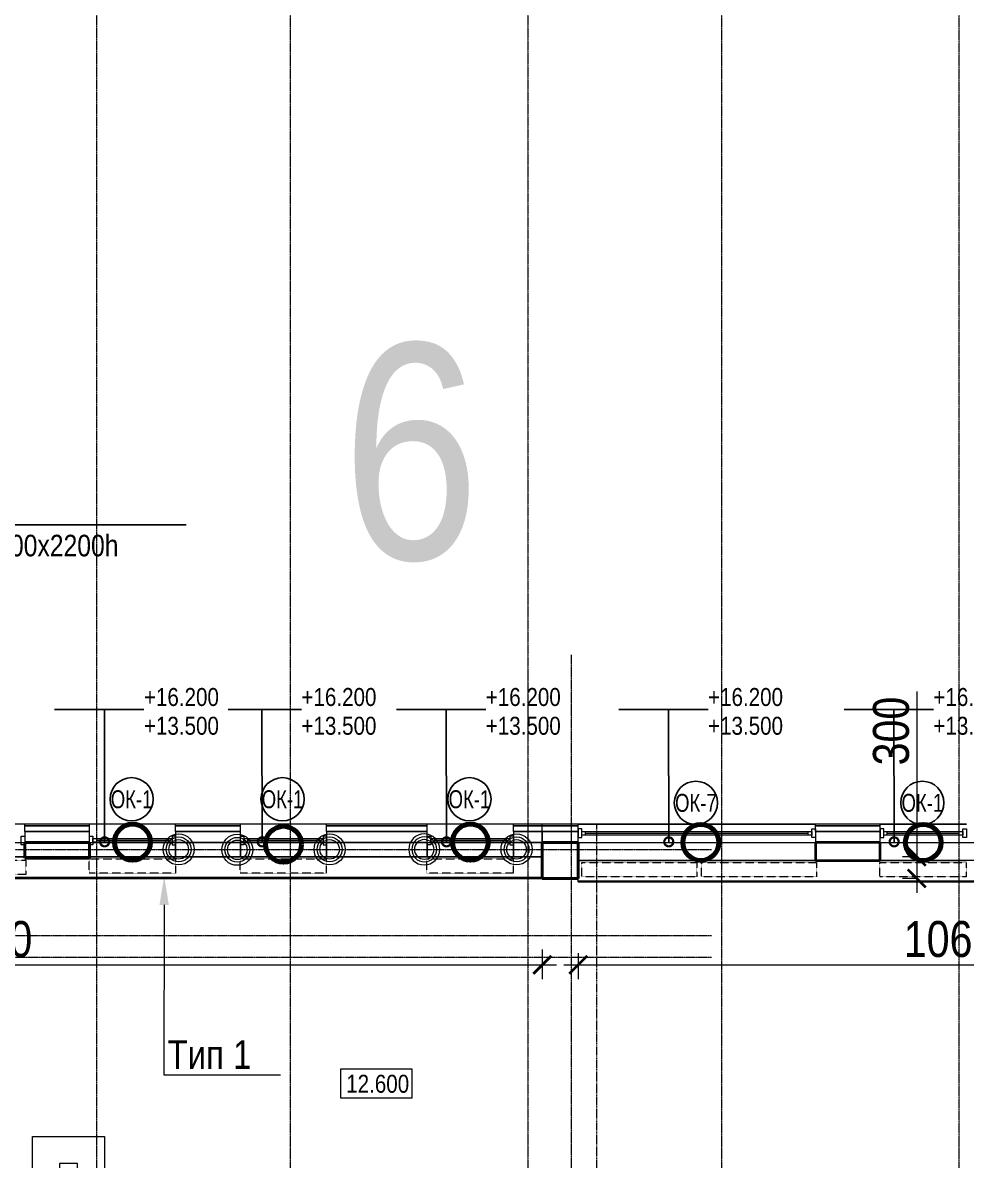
# Model space of a CAD drawing. Header units: millimetres. Extents: x -65509 to 912790, y 446 to 713294.
# Drawn here: x 465074 to 478199, y 515462 to 531283 of the extents above; entities that cross this region are included whole.
import ezdxf
from ezdxf import colors
from ezdxf.entities.mleader import LeaderData, LeaderLine
from ezdxf.enums import TextEntityAlignment as Align
from ezdxf.math import Vec2, Vec3

# ---------------------------------------------------------------- set-up
doc = ezdxf.new("R2010")
doc.units = ezdxf.units.MM
for name, pattern in [('CENTER2', [28.575, 19.05, -3.175, 3.175, -3.175]), ('DASHED', [19.05, 12.7, -6.35]), ('HIDDEN2', [4.7625, 3.175, -1.5875])]:
    doc.linetypes.add(name, pattern=pattern)
doc.layers.get('Defpoints').update_dxf_attribs({"color": 250})
for name, color, linetype, lineweight in [('A-Wall_Материал_Газоблок_Контур', 250, 'Continuous', 0), ('АИ_Текст', 250, 'Continuous', 13), ('АР_Колонны', 250, 'Continuous', 30), ('АР_Окна', 250, 'Continuous', 5), ('АР_Окна марка', 250, 'Continuous', 9), ('АР_Отметка', 250, 'Continuous', 13), ('АР_Проем', 250, 'Continuous', 0), ('АР_Размеры обшивки', 250, 'Continuous', 5), ('АР_Стены ЖБ', 250, 'Continuous', 35), ('АР_Стены ПЕНОблок', 250, 'Continuous', 20), ('АР_Тонкая', 250, 'Continuous', 5), ('АР_Утеплитель', 250, 'Continuous', 0), ('КМ_Фахверки', 250, 'Continuous', 25), ('Марка окна', 250, 'Continuous', 25), ('Размеры зашивки ГКЛ', 250, 'Continuous', 0), ('РД_Воронки с кровли', 250, 'Continuous', 18), ('РД_Оси_100', 250, 'Continuous', 0)]:
    doc.layers.add(name, color=color, linetype=linetype, lineweight=lineweight)
doc.layers.add('АР_Делит', color=250, linetype='Continuous', lineweight=0, plot=False)
doc.layers.add('ОВ_КЛАПАНЫ', color=250, linetype='Continuous', lineweight=13, plot=False)
doc.layers.add('АР_Отопительные приборы', color=1, linetype='HIDDEN2', lineweight=0, true_color=0xff0000)
doc.layers.add('Зашивка радиаторов тип 1 (фанера и МДФ)', color=7, linetype='Continuous', lineweight=0, true_color=0x000085)
doc.styles.add('Arial_09', font='ARIALN.TTF', dxfattribs={"width": 0.9})
doc.styles.add('Arial_Narrow_08', font='ARIALN.TTF', dxfattribs={"width": 0.8})
doc.styles.add('Isocpeur3', font='isocpeur.ttf')
doc.styles.add('style1', font='ARIALN.TTF')
doc.dimstyles.new('Dim200_ареал', dxfattribs={"dimscale": 100, "dimtxt": 5, "dimasz": 2.5, "dimexe": 2, "dimexo": 2, "dimgap": 1, "dimtad": 1, "dimzin": 12, "dimdsep": 46, "dimtxsty": 'style1', "dimblk": 'ARCHTICK', "dimcen": 3, "dimdle": 2, "dimclrd": 256, "dimclre": 256, "dimaunit": 1, "dimadec": 0, "dimazin": 3, "dimtfac": 1, "dimtmove": 1, "dimatfit": 3, "dimldrblk": 'OPEN30', "dimfxl": 5, "dimfxlon": 1, "dimtolj": 1, "dimtzin": 0, "dimlwd": 9, "dimlwe": 9, "dimarcsym": 0})

# ---------------------------------------------------------------- blocks, each defined once
blk = doc.blocks.new('Отметка_план')
at = {"color": 7}
blk.add_lwpolyline([(0, 0), (10, 0), (10, 4), (0, 4)], close=True, dxfattribs=at)
at = {"style": 'Arial_Narrow_08', "width": 0.8}
blk.add_attdef('OTMG', text='', height=2.5, dxfattribs=at).set_placement((9.06, 0.7), align=Align.RIGHT)
blk = doc.blocks.new('_DotSmall')
at = {"color": 0, "linetype": 'ByBlock', "const_width": 0.5}
blk.add_lwpolyline([(-0.0625, 0, 1), (0.0625, 0, 1)], format="xyb", close=True, dxfattribs=at)
blk = doc.blocks.new('Ф_пеноблок 200')
at = {"layer": 'АР_Делит', "color": 1}
for radius in [216, 173, 136]:
    blk.add_circle((103, -42), radius, dxfattribs=at)
at = {"layer": 'КМ_Фахверки'}
blk.add_lwpolyline([(0, -75), (0, 0), (200, 0), (200, -75)], dxfattribs=at)
blk = doc.blocks.new('СОШ_2200_АР_ОСИ_М100_28.05.24')
at = {"layer": 'АР_Делит', "color": 5, "linetype": 'DASHED'}
blk.add_lwpolyline([(114955, 135155), (114955, -355), (93595.036, -355), (93595.036, 13855), (94145, 13855), (94145, 68320), (66055, 68320), (66055, 13857.73), (83455, 13857.73), (83455, -355), (45245, -355), (45245, 13145), (44695, 13145), (44695, 26755), (45245, 26755), (45245, 68320), (20455, 68320), (20455, 26755), (27955, 26755), (27955, 13145), (-355, 13145), (-355, 100855), (37145, 100855), (37145, 129155)], dxfattribs=at)
at = {"layer": 'РД_Оси_100', "linetype": 'CENTER2'}
for p, q in [((79200, -6155), (79200, 139938.679)), ((85200, -6155), (85200, 139938.679)), ((88500, -6155), (88500, 139938.679)), ((33000, 13500), (85055, 13500))]:
    blk.add_line(p, q, dxfattribs=at)
for points in [[(76500, 139938.679), (76500, -6155)], [(82500, 139938.679), (82500, -6155)], [(83100, 16208.195), (83100, -6155)], [(85055, 12300), (33500, 12300), (33000, 12450)], [(85055, 12000), (33500, 12000), (33000, 11850)]]:
    blk.add_lwpolyline(points, dxfattribs=at)
blk = doc.blocks.new('A$Cd58bfb5e')
at = {"layer": 'РД_Воронки с кровли', "lineweight": 0, "ltscale": 2}
for p, q in [((-500, 0), (0, 150)), ((500, 0), (-500, 0)), ((0, 150), (500, 0)), ((0, -150), (0, 150)), ((500, 0), (0, -150)), ((0, -150), (-500, 0))]:
    blk.add_line(p, q, dxfattribs=at)
at = {"layer": 'РД_Воронки с кровли'}
for points in [[(1000, 500), (1000, -500), (-1000, -500), (-1000, 500)], [(625, -125), (625, 125), (375, 125), (375, -125)]]:
    blk.add_lwpolyline(points, close=True, dxfattribs=at)
at = {"layer": 'РД_Воронки с кровли', "linetype": 'Continuous', "lineweight": 0}
blk.add_lwpolyline([(-625, -125), (-375, -125), (-375, 125), (-625, 125)], close=True, dxfattribs=at)
at = {"layer": 'РД_Воронки с кровли', "lineweight": 0}
for centre in [(-500, 0), (500, 0)]:
    blk.add_circle(centre, 50, dxfattribs=at)
blk = doc.blocks.new('воронки с кровли')
at = {"layer": 'РД_Воронки с кровли', "lineweight": 70, "rotation": 269.9999999999999}
blk.add_blockref('A$Cd58bfb5e', (-155340, 200783), dxfattribs=at)
blk = doc.blocks.new('Bottom_L_1600')
at = {"layer": 'АР_Отопительные приборы'}
blk.add_lwpolyline([(800, -100), (-800, -100), (-800, 100), (800, 100)], close=True, dxfattribs=at)
blk = doc.blocks.new('Bottom_L_1200')
at = {"layer": 'АР_Отопительные приборы'}
blk.add_lwpolyline([(600, -100), (-600, -100), (-600, 100), (600, 100)], close=True, dxfattribs=at)
blk = doc.blocks.new('_ArchTick')
at = {"color": 0, "linetype": 'ByBlock', "const_width": 0.15}
blk.add_lwpolyline([(-0.5, -0.5), (0.5, 0.5)], dxfattribs=at)
blk = doc.blocks.new('*D690')
at = {"layer": 'Defpoints', "color": 0, "lineweight": 25, "transparency": 16777216}
for p in [(456520, 518592), (472301, 518592), (472301, 518180)]:
    blk.add_point(p, dxfattribs=at)
at = {"layer": 'АР_Размеры обшивки', "lineweight": 9, "transparency": 16777216}
for p, q in [((456520, 518392), (456520, 517980)), ((472301, 518392), (472301, 517980)), ((456320, 518180), (472501, 518180))]:
    blk.add_line(p, q, dxfattribs=at)
at = {"layer": 'АР_Размеры обшивки', "lineweight": 9, "transparency": 16777216, "xscale": 250, "yscale": 250, "zscale": 250, "rotation": 180}
blk.add_blockref('_ArchTick', (456520, 518180), dxfattribs=at)
at = {"layer": 'АР_Размеры обшивки', "lineweight": 9, "transparency": 16777216, "xscale": 250, "yscale": 250, "zscale": 250}
blk.add_blockref('_ArchTick', (472301, 518180), dxfattribs=at)
at = {"layer": 'АР_Размеры обшивки', "color": 0, "transparency": 16777216, "insert": (464411, 518536), "char_height": 500, "attachment_point": 5, "style": 'style1'}
blk.add_mtext('\\A1;15780', dxfattribs=at)
blk = doc.blocks.new('_Open30')
at = {"color": 0, "linetype": 'ByBlock', "lineweight": -2}
for p, q in [((-1, 0.268), (0, 0)), ((0, 0), (-1, -0.268)), ((0, 0), (-1, 0))]:
    blk.add_line(p, q, dxfattribs=at)
blk = doc.blocks.new('*D707')
at = {"layer": 'Defpoints', "color": 0, "lineweight": 25, "transparency": 16777216}
for p in [(472801, 518542), (483451, 518542), (483451, 518180)]:
    blk.add_point(p, dxfattribs=at)
at = {"layer": 'АР_Размеры обшивки', "lineweight": 9, "transparency": 16777216}
for p, q in [((472801, 518342), (472801, 517980)), ((483451, 518342), (483451, 517980)), ((472601, 518180), (483651, 518180))]:
    blk.add_line(p, q, dxfattribs=at)
at = {"layer": 'АР_Размеры обшивки', "lineweight": 9, "transparency": 16777216, "xscale": 250, "yscale": 250, "zscale": 250, "rotation": 180}
blk.add_blockref('_ArchTick', (472801, 518180), dxfattribs=at)
at = {"layer": 'АР_Размеры обшивки', "lineweight": 9, "transparency": 16777216, "xscale": 250, "yscale": 250, "zscale": 250}
blk.add_blockref('_ArchTick', (483451, 518180), dxfattribs=at)
at = {"layer": 'АР_Размеры обшивки', "color": 0, "transparency": 16777216, "insert": (478126, 518536), "char_height": 500, "attachment_point": 5, "style": 'style1'}
blk.add_mtext('\\A1;10650', dxfattribs=at)
blk = doc.blocks.new('*D794')
at = {"layer": 'Defpoints', "color": 0, "lineweight": 25, "transparency": 16777216}
for p in [(477724, 519683), (477510, 519383), (477724, 519383)]:
    blk.add_point(p, dxfattribs=at)
at = {"layer": 'АР_Размеры обшивки', "lineweight": 9, "transparency": 16777216}
for p, q in [((477510, 521984), (477510, 519683)), ((477510, 519883), (477510, 519183)), ((477524, 519683), (477310, 519683)), ((477524, 519383), (477310, 519383))]:
    blk.add_line(p, q, dxfattribs=at)
at = {"layer": 'АР_Размеры обшивки', "lineweight": 9, "transparency": 16777216, "xscale": 250, "yscale": 250, "zscale": 250}
for p, rotation in [((477510, 519683), 90), ((477510, 519383), 270)]:
    blk.add_blockref('_ArchTick', p, dxfattribs=dict(at, rotation=rotation))
at = {"layer": 'АР_Размеры обшивки', "color": 0, "transparency": 16777216, "insert": (477155, 521432), "char_height": 500, "attachment_point": 5, "rotation": 90, "style": 'style1'}
blk.add_mtext('\\A1;300', dxfattribs=at)
blk = doc.blocks.new('МОК-Наименование')
at = {"layer": 'Defpoints'}
blk.add_circle((0, 0), 3, dxfattribs=at)
at = {"color": 0, "linetype": 'ByBlock', "lineweight": -2, "style": 'Isocpeur3', "width": 0.8, "flags": 4}
blk.add_attdef('АР-ОКНО:НАИМЕНОВАНИЕ', text='', height=2.5, dxfattribs=at).set_placement((0, 0), align=Align.MIDDLE)

msp = doc.modelspace()

# ---------------------------------------------------------------- linework, layer by layer
at = {"layer": 'A-Wall_Материал_Газоблок_Контур', "linetype": 'Continuous', "lineweight": 0}
for p, q in [((465100.882, 520138.318), (461800.882, 520138.318)), ((461800.882, 519683.318), (465100.882, 519683.318)), ((466000.882, 519683.318), (467200.882, 519683.318)), ((468100.885, 519683.318), (469300.885, 519683.318)), ((470700.882, 519683.318), (471900.882, 519683.318))]:
    msp.add_line(p, q, dxfattribs=at)
at = {"layer": 'АР_Колонны', "linetype": 'HIDDEN2', "lineweight": 25}
for p, q in [((465100.882, 519663.318), (465100.882, 519883.318)), ((466000.882, 519663.318), (465100.882, 519663.318)), ((472800.882, 519383.318), (472300.882, 519383.318))]:
    msp.add_line(p, q, dxfattribs=at)
at = {"layer": 'АР_Колонны', "linetype": 'Continuous', "lineweight": 35}
for p, q in [((465100.882, 519883.318), (465100.882, 519663.318)), ((465100.882, 519663.318), (466000.882, 519663.318)), ((472300.882, 519383.318), (472800.882, 519383.318))]:
    msp.add_line(p, q, dxfattribs=at)
at = {"layer": 'АР_Окна', "linetype": 'Continuous', "lineweight": 5}
for p, q in [((465100.882, 520138.318), (461800.882, 520138.318)), ((472900.882, 519985.818), (472900.882, 520035.818)), ((476000.882, 519985.818), (476000.882, 520035.818)), ((465100.882, 519683.318), (461800.882, 519683.318)), ((467200.882, 519683.318), (466000.882, 519683.318)), ((469300.885, 519683.318), (468100.885, 519683.318)), ((471900.882, 519683.318), (470700.882, 519683.318))]:
    msp.add_line(p, q, dxfattribs=at)
for points in [[(476050.882, 520070.818), (476100.882, 520070.818), (476100.882, 519950.818), (476050.882, 519950.818)], [(465050.882, 519970.818), (465100.882, 519970.818), (465100.882, 519850.818), (465050.882, 519850.818)]]:
    msp.add_lwpolyline(points, close=True, dxfattribs=at)
at = {"layer": 'АР_Проем', "linetype": 'Continuous', "lineweight": 0}
for p, q in [((472800.882, 519633.318), (476100.882, 519633.318)), ((477000.885, 519633.318), (478200.885, 519633.318))]:
    msp.add_line(p, q, dxfattribs=at)
at = {"layer": 'АР_Стены ЖБ', "linetype": 'Continuous', "lineweight": 40}
for p, q in [((465100.882, 519663.318), (465100.882, 519883.318)), ((466000.882, 519663.318), (465100.882, 519663.318)), ((472300.882, 519383.318), (472800.882, 519383.318))]:
    msp.add_line(p, q, dxfattribs=at)
at = {"layer": 'АР_Стены ЖБ', "linetype": 'Continuous', "lineweight": 35}
for p, q in [((476100.882, 519883.318), (476100.882, 519633.318)), ((476100.882, 519633.318), (477000.885, 519633.318))]:
    msp.add_line(p, q, dxfattribs=at)
at = {"layer": 'АР_Стены ПЕНОблок', "linetype": 'Continuous', "lineweight": 20}
for p, q in [((465100.882, 519883.318), (465100.882, 519683.318)), ((465100.882, 519683.318), (466000.882, 519683.318)), ((467200.882, 519683.318), (468100.885, 519683.318)), ((469300.885, 519683.318), (470700.882, 519683.318)), ((471900.882, 519683.318), (472300.882, 519683.318))]:
    msp.add_line(p, q, dxfattribs=at)
at = {"layer": 'АР_Тонкая', "linetype": 'Continuous', "lineweight": 5}
for p, q in [((465100.882, 520033.318), (465100.882, 520138.318)), ((476100.882, 520033.318), (476100.882, 520138.318))]:
    msp.add_line(p, q, dxfattribs=at)
at = {"layer": 'АР_Утеплитель', "linetype": 'Continuous', "lineweight": 0}
for p, q in [((465100.882, 520033.318), (465100.882, 519883.318)), ((476100.882, 520033.318), (476100.882, 519883.318))]:
    msp.add_line(p, q, dxfattribs=at)
at = {"layer": 'Зашивка радиаторов тип 1 (фанера и МДФ)', "linetype": 'Continuous', "lineweight": 0}
for p, q in [((472300.882, 519683.318), (456520.413, 519683.318)), ((472300.882, 519383.318), (472300.882, 519683.318)), ((483450.918, 519633.318), (472800.882, 519633.318)), ((472800.882, 519333.318), (472800.882, 519633.318)), ((456520.413, 519395.818), (472300.882, 519395.818)), ((472300.882, 519395.818), (456520.413, 519395.818)), ((456520.413, 519383.318), (472300.882, 519383.318)), ((472800.882, 519345.818), (483450.918, 519345.818)), ((483450.918, 519345.818), (472800.882, 519345.818)), ((472800.882, 519333.318), (483450.918, 519333.318))]:
    msp.add_line(p, q, dxfattribs=at)

# ---------------------------------------------------------------- block references
at = {"layer": 'АР_Отметка'}
ref = msp.add_blockref('Отметка_план', (469491.864, 516331.436), dxfattribs=dict(at, xscale=100, yscale=100, zscale=100))
ref.add_attrib('OTMG', '12.600', dxfattribs={"layer": '0', "color": 0, "height": 250, "style": 'style1'}).set_placement((470449.282, 516651.252), align=Align.TOP_RIGHT)
at = {"layer": 'АР_Отопительные приборы', "rotation": 180}
for name, p in [('Bottom_L_1600', (464317.561, 519536.219)), ('Bottom_L_1200', (466596.563, 519553.318)), ('Bottom_L_1200', (468696.566, 519553.318)), ('Bottom_L_1200', (471296.566, 519553.318)), ('Bottom_L_1600', (473652.328, 519503.318)), ('Bottom_L_1600', (475317.561, 519503.318)), ('Bottom_L_1200', (477596.566, 519503.318))]:
    msp.add_blockref(name, p, dxfattribs=at)

# ---------------------------------------------------------------- texts
at = {"layer": 'АР_Делит', "insert": (470473.447, 525299.08), "char_height": 3000, "width": 19035, "attachment_point": 5, "style": 'style1'}
msp.add_mtext('6', dxfattribs=at)
msp.add_mtext('6', dxfattribs=at)

# ---------------------------------------------------------------- dimensions: what is measured, and where the dimension line sits
at = {"layer": 'АР_Размеры обшивки'}
for base, p1, p2, picture, middle in [((472300.882, 518180.318), (456520.413, 518592.318), (472300.882, 518592.318), '*D690', (464410.648, 518535.605)), ((483450.918, 518180.318), (472800.882, 518542.318), (483450.918, 518542.318), '*D707', (478125.9, 518535.604))]:
    dim = msp.add_linear_dim(base=base, p1=p1, p2=p2, dimstyle='Dim200_ареал', override={"dimdec": 0}, dxfattribs=at)
    dim.commit()
    dim.dimension.update_dxf_attribs({"geometry": picture, "text_midpoint": middle})

# ---------------------------------------------------------------- leaders
at = {"layer": 'АИ_Текст', "lineweight": 5}
ml = msp.add_multileader_mtext('Standard', dxfattribs=at)
ml.set_content('Лифт №2\\Pкабина 2100х1100х2200h\\PQ=1000 кг', color=256, style='style1')
ml.set_leader_properties(color=256)
ml.build(insert=Vec2(0, 0))
ml.multileader.update_dxf_attribs({"has_dogleg": 0, "text_left_attachment_type": 6, "text_right_attachment_type": 6, "arrow_head_size": 300, "scale": 100})
ctx = ml.context
ctx.base_point, ctx.scale, ctx.char_height, ctx.arrow_head_size, ctx.landing_gap_size, ctx.plane_origin, ctx.plane_x_axis, ctx.plane_y_axis = Vec3(462321.122, 524301.879), 100, 300, 300, 50, Vec3(460043.069, 521795.531), Vec3(1, 0.00000001), Vec3(-0.00000001, 1)
ctx.left_attachment, ctx.right_attachment = 6, 6
notes = []
notes.append((ctx, [(1, (1, 1, 0), (461521.122, 524301.879), (1, 0.00000001), 800, [(0, [(454971.522, 520375.872)], 0, [])])]))
ctx.mtext.insert, ctx.mtext.text_direction, ctx.mtext.rotation, ctx.mtext.flow_direction = Vec3(462371.122, 524661.879), Vec3(1, 0.00000001), 0.00000001, 5
at = {"layer": 'Марка окна', "lineweight": 0, "ltscale": 20}
ml = msp.add_multileader_mtext('Standard', dxfattribs=at)
ml.set_content('+16.200\\P+13.500', color=256, style='style1')
ml.set_leader_properties(color=256, linetype='ByLayer', lineweight=-1)
ml.set_arrow_properties(name='DOTSMALL')
ml.build(insert=Vec2(0, 0))
ml.multileader.update_dxf_attribs({"text_left_attachment_type": 6, "text_right_attachment_type": 6, "dogleg_length": 200, "arrow_head_size": 250})
ctx = ml.context
ctx.base_point, ctx.char_height, ctx.arrow_head_size, ctx.landing_gap_size, ctx.plane_origin = Vec3(468950.872, 521730.599), 250, 250, 0, Vec3(466724.514, 520276.968)
ctx.left_attachment, ctx.right_attachment = 6, 6
notes.append((ctx, [(1, (1, 1, 0), (468400.828, 521730.599), (1, 0), 550.044, [(0, [(468404.614, 519890.786)], 0, [])])]))
ctx.mtext.insert, ctx.mtext.line_spacing_factor, ctx.mtext.flow_direction = Vec3(468950.872, 522030.599), 0.96, 5
ctx.mtext.has_bg_fill, ctx.mtext.bg_color, ctx.mtext.bg_scale_factor, ctx.mtext.bg_transparency, ctx.mtext.use_window_bg_color = 1, -1027028792, 1.5, 0, 1
ml = msp.add_multileader_mtext('Standard', dxfattribs=at)
ml.set_content('+16.200\\P+13.500', color=256, style='style1')
ml.set_leader_properties(color=256, linetype='ByLayer', lineweight=-1)
ml.set_arrow_properties(name='DOTSMALL')
ml.build(insert=Vec2(0, 0))
ml.multileader.update_dxf_attribs({"text_left_attachment_type": 6, "text_right_attachment_type": 6, "dogleg_length": 200, "arrow_head_size": 250})
ctx = ml.context
ctx.base_point, ctx.char_height, ctx.arrow_head_size, ctx.landing_gap_size, ctx.plane_origin = Vec3(471514.953, 521730.599), 250, 250, 0, Vec3(469288.595, 520276.968)
ctx.left_attachment, ctx.right_attachment = 6, 6
notes.append((ctx, [(1, (1, 1, 0), (470964.909, 521730.599), (1, 0), 550.044, [(0, [(470968.695, 519890.786)], 0, [])])]))
ctx.mtext.insert, ctx.mtext.line_spacing_factor, ctx.mtext.flow_direction = Vec3(471514.953, 522030.599), 0.96, 5
ctx.mtext.has_bg_fill, ctx.mtext.bg_color, ctx.mtext.bg_scale_factor, ctx.mtext.bg_transparency, ctx.mtext.use_window_bg_color = 1, -1027028792, 1.5, 0, 1
ml = msp.add_multileader_mtext('Standard', dxfattribs=at)
ml.set_content('+16.200\\P+13.500', color=256, style='style1')
ml.set_leader_properties(color=256, linetype='ByLayer', lineweight=-1)
ml.set_arrow_properties(name='DOTSMALL')
ml.build(insert=Vec2(0, 0))
ml.multileader.update_dxf_attribs({"text_left_attachment_type": 6, "text_right_attachment_type": 6, "dogleg_length": 200, "arrow_head_size": 250})
ctx = ml.context
ctx.base_point, ctx.char_height, ctx.arrow_head_size, ctx.landing_gap_size, ctx.plane_origin = Vec3(474606.809, 521730.599), 250, 250, 0, Vec3(472380.451, 520276.968)
ctx.left_attachment, ctx.right_attachment = 6, 6
notes.append((ctx, [(1, (1, 1, 0), (474056.765, 521730.599), (1, 0), 550.044, [(0, [(474060.551, 519890.786)], 0, [])])]))
ctx.mtext.insert, ctx.mtext.line_spacing_factor, ctx.mtext.flow_direction = Vec3(474606.809, 522030.599), 0.96, 5
ctx.mtext.has_bg_fill, ctx.mtext.bg_color, ctx.mtext.bg_scale_factor, ctx.mtext.bg_transparency, ctx.mtext.use_window_bg_color = 1, -1027028792, 1.5, 0, 1
ml = msp.add_multileader_mtext('Standard', dxfattribs=at)
ml.set_content('+16.200\\P+13.500', color=256, style='style1')
ml.set_leader_properties(color=256, linetype='ByLayer', lineweight=-1)
ml.set_arrow_properties(name='DOTSMALL')
ml.build(insert=Vec2(0, 0))
ml.multileader.update_dxf_attribs({"text_left_attachment_type": 6, "text_right_attachment_type": 6, "dogleg_length": 200, "arrow_head_size": 250})
ctx = ml.context
ctx.base_point, ctx.char_height, ctx.arrow_head_size, ctx.landing_gap_size, ctx.plane_origin = Vec3(477742.015, 521730.599), 250, 250, 0, Vec3(475515.657, 520276.968)
ctx.left_attachment, ctx.right_attachment = 6, 6
notes.append((ctx, [(1, (1, 1, 0), (477191.971, 521730.599), (1, 0), 550.044, [(0, [(477195.757, 519890.786)], 0, [])])]))
ctx.mtext.insert, ctx.mtext.line_spacing_factor, ctx.mtext.flow_direction = Vec3(477742.015, 522030.599), 0.96, 5
ctx.mtext.has_bg_fill, ctx.mtext.bg_color, ctx.mtext.bg_scale_factor, ctx.mtext.bg_transparency, ctx.mtext.use_window_bg_color = 1, -1027028792, 1.5, 0, 1
at = {"layer": 'Размеры зашивки ГКЛ'}
ml = msp.add_multileader_mtext('Standard', dxfattribs=at)
ml.set_content('\\pxsm1;Тип 1 ', color=(0, 0, 138), style='style1')
ml.set_leader_properties(color=256, linetype='ByLayer', lineweight=9)
ml.build(insert=Vec2(0, 0))
ml.multileader.update_dxf_attribs({"has_dogleg": 0, "text_left_attachment_type": 6, "text_right_attachment_type": 6, "text_bottom_attachment_type": 10, "dogleg_length": 25, "arrow_head_size": 400})
ctx = ml.context
ctx.base_point, ctx.char_height, ctx.arrow_head_size, ctx.landing_gap_size, ctx.plane_origin = Vec3(467038.223, 516652.272), 400, 400, 50, Vec3(460179.035, 510416.232)
ctx.left_attachment, ctx.right_attachment, ctx.top_attachment = 6, 6, 10
notes.append((ctx, [(0, (1, 1, 0), (467013.223, 516652.272), (1, 0), 25, [(1, [(467041.64, 519412.711)], 0, [])])]))
ctx.mtext.insert, ctx.mtext.width, ctx.mtext.defined_height, ctx.mtext.line_spacing_factor, ctx.mtext.flow_direction = Vec3(467088.223, 517132.272), 1668.44707, 600, 0.3, 5
at = {"layer": 'РД_Воронки с кровли', "lineweight": 70}
ml = msp.add_multileader_mtext('Standard', dxfattribs=at)
ml.set_content('ВК_Под потолком 4 этажа уйдет в с.у. соседний. ниже опускать не надо.', color=256, style='style1')
ml.set_leader_properties(color=256)
ml.build(insert=Vec2(0, 0))
ml.multileader.update_dxf_attribs({"has_dogleg": 0, "text_left_attachment_type": 6, "text_right_attachment_type": 6, "arrow_head_size": 500, "scale": 100})
ctx = ml.context
ctx.base_point, ctx.scale, ctx.char_height, ctx.arrow_head_size, ctx.landing_gap_size, ctx.plane_origin, ctx.plane_x_axis, ctx.plane_y_axis = Vec3(429148.836, 512235.06), 100, 300, 500, 50, Vec3(404115.306, 502377.96), Vec3(1, 0.00000001), Vec3(-0.00000001, 1)
ctx.left_attachment, ctx.right_attachment = 6, 6
notes.append((ctx, [(0, (1, 1, 0), (433647.763, 512235.06), (-1, -0.00000001), 8, [(1, [(442100.882, 518063.32)], 0, [])])]))
ctx.mtext.insert, ctx.mtext.text_direction, ctx.mtext.rotation, ctx.mtext.width, ctx.mtext.defined_height, ctx.mtext.flow_direction = Vec3(429200.882, 512623.259), Vec3(1, 0.00000001), 0.00000001, 4538.94863, 395.157, 5
for ctx, leaders in notes:
    for number, flags, end, landing, length, lines in leaders:
        leader = LeaderData()
        leader.index, (leader.has_last_leader_line, leader.has_dogleg_vector, leader.attachment_direction) = number, flags
        leader.last_leader_point, leader.dogleg_vector, leader.dogleg_length = Vec3(end), Vec3(landing), length
        for number, points, colour, breaks in lines:
            line = LeaderLine()
            line.index, line.vertices, line.color, line.breaks = number, Vec3.list(points), colors.encode_raw_color(colour), breaks
            leader.lines.append(line)
        ctx.leaders.append(leader)

# ---------------------------------------------------------------- next in the draw order: linework, layer by layer
at = {"layer": 'A-Wall_Материал_Газоблок_Контур', "linetype": 'Continuous', "lineweight": 0}
for p, q in [((469300.885, 520138.318), (468100.885, 520138.318)), ((471900.882, 520138.318), (470700.882, 520138.318)), ((476100.882, 520138.318), (472800.882, 520138.318)), ((478200.885, 520138.318), (477000.885, 520138.318)), ((472800.882, 519883.318), (476100.882, 519883.318)), ((477000.885, 519883.318), (478200.885, 519883.318))]:
    msp.add_line(p, q, dxfattribs=at)
at = {"layer": 'АР_Колонны', "linetype": 'HIDDEN2', "lineweight": 25}
for p, q in [((472300.882, 519883.318), (472800.882, 519883.318)), ((472300.882, 519383.318), (472300.882, 519883.318)), ((472800.882, 519883.318), (472800.882, 519383.318))]:
    msp.add_line(p, q, dxfattribs=at)
at = {"layer": 'АР_Колонны', "linetype": 'Continuous', "lineweight": 35}
for p, q in [((472300.882, 519883.318), (472300.882, 519383.318)), ((472800.882, 519883.318), (472300.882, 519883.318)), ((472800.882, 519383.318), (472800.882, 519883.318))]:
    msp.add_line(p, q, dxfattribs=at)
at = {"layer": 'АР_Окна', "linetype": 'Continuous', "lineweight": 5}
for p, q in [((469300.885, 520138.318), (468100.885, 520138.318)), ((471900.882, 520138.318), (470700.882, 520138.318)), ((472800.882, 520138.318), (476100.882, 520138.318)), ((477000.885, 520138.318), (478200.885, 520138.318)), ((477100.885, 519985.818), (477100.885, 520035.818)), ((478100.885, 519985.818), (478100.885, 520035.818)), ((468200.885, 519935.818), (468200.885, 519885.818)), ((469200.885, 519910.818), (468200.885, 519910.818)), ((469200.885, 519935.818), (469200.885, 519885.818)), ((470800.882, 519935.818), (470800.882, 519885.818)), ((471800.882, 519910.818), (470800.882, 519910.818)), ((471800.882, 519935.818), (471800.882, 519885.818)), ((472800.882, 519883.318), (476100.882, 519883.318)), ((472900.882, 520010.818), (476000.882, 520010.818)), ((477000.885, 519883.318), (478200.885, 519883.318)), ((477100.885, 520010.818), (478100.885, 520010.818))]:
    msp.add_line(p, q, dxfattribs=at)
for points in [[(472850.882, 520070.818), (472800.882, 520070.818), (472800.882, 519950.818), (472850.882, 519950.818)], [(472850.882, 519985.818), (472850.882, 520035.818), (476050.882, 520035.818), (476050.882, 519985.818)], [(477050.885, 520070.818), (477000.885, 520070.818), (477000.885, 519950.818), (477050.885, 519950.818)], [(477050.885, 519985.818), (477050.885, 520035.818), (478150.885, 520035.818), (478150.885, 519985.818)], [(478150.885, 520070.818), (478200.885, 520070.818), (478200.885, 519950.818), (478150.885, 519950.818)], [(468150.885, 519850.818), (468100.885, 519850.818), (468100.885, 519970.818), (468150.885, 519970.818)], [(469250.885, 519935.818), (469250.885, 519885.818), (468150.885, 519885.818), (468150.885, 519935.818)], [(469250.885, 519850.818), (469300.885, 519850.818), (469300.885, 519970.818), (469250.885, 519970.818)], [(470750.882, 519850.818), (470700.882, 519850.818), (470700.882, 519970.818), (470750.882, 519970.818)], [(471850.882, 519935.818), (471850.882, 519885.818), (470750.882, 519885.818), (470750.882, 519935.818)], [(471850.882, 519850.818), (471900.882, 519850.818), (471900.882, 519970.818), (471850.882, 519970.818)]]:
    msp.add_lwpolyline(points, close=True, dxfattribs=at)
at = {"layer": 'АР_Проем', "linetype": 'Continuous', "lineweight": 0}
for p, q in [((472800.882, 519883.318), (476100.882, 519883.318)), ((477000.885, 519883.318), (478200.885, 519883.318))]:
    msp.add_line(p, q, dxfattribs=at)
at = {"layer": 'АР_Стены ЖБ', "linetype": 'Continuous', "lineweight": 40}
for p, q in [((472300.882, 519883.318), (472300.882, 519383.318)), ((472800.882, 519883.318), (472300.882, 519883.318)), ((472800.882, 519383.318), (472800.882, 519883.318))]:
    msp.add_line(p, q, dxfattribs=at)
at = {"layer": 'АР_Стены ЖБ', "linetype": 'Continuous', "lineweight": 35}
for p, q in [((477000.885, 519883.318), (476100.882, 519883.318)), ((477000.885, 519633.318), (477000.885, 519883.318))]:
    msp.add_line(p, q, dxfattribs=at)
at = {"layer": 'АР_Стены ПЕНОблок', "linetype": 'Continuous', "lineweight": 20}
for p, q in [((468100.885, 519683.318), (468100.885, 519883.318)), ((469300.885, 519883.318), (469300.885, 519683.318)), ((470700.882, 519883.318), (469300.885, 519883.318)), ((470700.882, 519683.318), (470700.882, 519883.318)), ((471900.882, 519883.318), (471900.882, 519683.318)), ((472300.882, 519883.318), (471900.882, 519883.318)), ((472300.882, 519683.318), (472300.882, 519883.318))]:
    msp.add_line(p, q, dxfattribs=at)
at = {"layer": 'АР_Тонкая', "linetype": 'Continuous', "lineweight": 5}
for p, q in [((468100.885, 520033.318), (468100.885, 520138.318)), ((469300.885, 520033.318), (469300.885, 520138.318)), ((470700.882, 520138.318), (469300.885, 520138.318)), ((470700.882, 520113.318), (469300.885, 520113.318)), ((469300.885, 520113.318), (470700.882, 520113.318)), ((469300.885, 520033.318), (470700.882, 520033.318)), ((470700.882, 520033.318), (470700.882, 520138.318)), ((471900.882, 520033.318), (471900.882, 520138.318)), ((472300.882, 520138.318), (471900.882, 520138.318)), ((472300.882, 520113.318), (471900.882, 520113.318)), ((471900.882, 520113.318), (472300.882, 520113.318)), ((471900.882, 520033.318), (472300.882, 520033.318)), ((472300.882, 520033.318), (472300.882, 520138.318)), ((472300.882, 520033.318), (472300.882, 520138.318)), ((472800.882, 520138.318), (472300.882, 520138.318)), ((472800.882, 520113.318), (472300.882, 520113.318)), ((472300.882, 520113.318), (472800.882, 520113.318)), ((472300.882, 520033.318), (472800.882, 520033.318)), ((472800.882, 520033.318), (472800.882, 520138.318)), ((477000.885, 520138.318), (476100.882, 520138.318)), ((477000.885, 520113.318), (476100.882, 520113.318)), ((476100.882, 520113.318), (477000.885, 520113.318)), ((476100.882, 520033.318), (477000.885, 520033.318)), ((477000.885, 520033.318), (477000.885, 520138.318))]:
    msp.add_line(p, q, dxfattribs=at)
at = {"layer": 'АР_Утеплитель', "linetype": 'Continuous', "lineweight": 0}
for p, q in [((468100.885, 519883.318), (468100.885, 520033.318)), ((469300.885, 520033.318), (469300.885, 519883.318)), ((470700.882, 520033.318), (469300.885, 520033.318)), ((470700.882, 519883.318), (470700.882, 520033.318)), ((471900.882, 520033.318), (471900.882, 519883.318)), ((472300.882, 520033.318), (471900.882, 520033.318)), ((472300.882, 519883.318), (472300.882, 520033.318)), ((472300.882, 520033.318), (472300.882, 519883.318)), ((472800.882, 520033.318), (472300.882, 520033.318)), ((472800.882, 519883.318), (472800.882, 520033.318)), ((477000.885, 520033.318), (476100.882, 520033.318)), ((477000.885, 519883.318), (477000.885, 520033.318)), ((469300.885, 519883.318), (470700.882, 519883.318)), ((471900.882, 519883.318), (472300.882, 519883.318)), ((472300.882, 519883.318), (472800.882, 519883.318)), ((476100.882, 519883.318), (477000.885, 519883.318))]:
    msp.add_line(p, q, dxfattribs=at)
at = {"layer": 'ОВ_КЛАПАНЫ', "lineweight": 90}
for centre in [(468700.757, 519856.963), (471300.882, 519885.818), (474505.981, 519883.318), (477600.885, 519883.318)]:
    msp.add_circle(centre, 250, dxfattribs=at)

# ---------------------------------------------------------------- next in the draw order: block references
at = {"layer": 'АР_Окна марка', "linetype": 'Continuous', "lineweight": 9}
ref = msp.add_blockref('МОК-Наименование', (468687.912, 520483.599), dxfattribs=dict(at, xscale=100, yscale=100, zscale=100))
ref.add_attrib('АР-ОКНО:НАИМЕНОВАНИЕ', 'ОК-1', dxfattribs={"layer": '0', "color": 0, "linetype": 'ByBlock', "lineweight": -2, "height": 250, "style": 'Arial_09', "width": 0.9}).set_placement((468687.912, 520483.599), align=Align.MIDDLE)
ref = msp.add_blockref('МОК-Наименование', (471287.91, 520483.599), dxfattribs=dict(at, xscale=100, yscale=100, zscale=100))
ref.add_attrib('АР-ОКНО:НАИМЕНОВАНИЕ', 'ОК-1', dxfattribs={"layer": '0', "color": 0, "linetype": 'ByBlock', "lineweight": -2, "height": 250, "style": 'Arial_09', "width": 0.9}).set_placement((471287.91, 520483.599), align=Align.MIDDLE)
ref = msp.add_blockref('МОК-Наименование', (474437.91, 520433.599), dxfattribs=dict(at, xscale=100, yscale=100, zscale=100))
ref.add_attrib('АР-ОКНО:НАИМЕНОВАНИЕ', 'ОК-7', dxfattribs={"layer": '0', "color": 0, "linetype": 'ByBlock', "lineweight": -2, "height": 250, "style": 'Arial_09', "width": 0.9}).set_placement((474437.91, 520433.599), align=Align.MIDDLE)
ref = msp.add_blockref('МОК-Наименование', (477587.912, 520433.599), dxfattribs=dict(at, xscale=100, yscale=100, zscale=100))
ref.add_attrib('АР-ОКНО:НАИМЕНОВАНИЕ', 'ОК-1', dxfattribs={"layer": '0', "color": 0, "linetype": 'ByBlock', "lineweight": -2, "height": 250, "style": 'Arial_09', "width": 0.9}).set_placement((477587.912, 520433.599), align=Align.MIDDLE)
at = {"layer": 'КМ_Фахверки'}
for p, rotation in [((469300.885, 519683.318), 90.00000000000001), ((471900.882, 519683.318), 90)]:
    msp.add_blockref('Ф_пеноблок 200', p, dxfattribs=dict(at, rotation=rotation))
at = {"layer": 'КМ_Фахверки', "xscale": -1, "rotation": 270}
msp.add_blockref('Ф_пеноблок 200', (470700.882, 519683.318), dxfattribs=at)

# ---------------------------------------------------------------- next in the draw order: dimensions: what is measured, and where the dimension line sits
at = {"layer": 'АР_Размеры обшивки'}
dim = msp.add_linear_dim(base=(477509.882, 519383.318), p1=(477723.882, 519683.318), p2=(477723.882, 519383.318), angle=90, dimstyle='Dim200_ареал', override={"dimdec": 0}, dxfattribs=at)
dim.commit()
dim.dimension.update_dxf_attribs({"geometry": '*D794', "text_midpoint": (477029.596, 521432.266), "dimtype": 160})

# ---------------------------------------------------------------- next in the draw order: leaders
at = {"layer": 'Марка окна', "lineweight": 0, "ltscale": 20}
ml = msp.add_multileader_mtext('Standard', dxfattribs=at)
ml.set_content('+16.200\\P+13.500', color=256, style='style1')
ml.set_leader_properties(color=256, linetype='ByLayer', lineweight=-1)
ml.set_arrow_properties(name='DOTSMALL')
ml.build(insert=Vec2(0, 0))
ml.multileader.update_dxf_attribs({"text_left_attachment_type": 6, "text_right_attachment_type": 6, "dogleg_length": 200, "arrow_head_size": 250})
ctx = ml.context
ctx.base_point, ctx.char_height, ctx.arrow_head_size, ctx.landing_gap_size, ctx.plane_origin = Vec3(466759.589, 521730.599), 250, 250, 0, Vec3(464533.23, 520276.968)
ctx.left_attachment, ctx.right_attachment = 6, 6
notes = []
notes.append((ctx, [(1, (1, 1, 0), (466209.545, 521730.599), (1, 0), 550.044, [(0, [(466213.33, 519890.786)], 0, [])])]))
ctx.mtext.insert, ctx.mtext.line_spacing_factor, ctx.mtext.flow_direction = Vec3(466759.589, 522030.599), 0.96, 5
ctx.mtext.has_bg_fill, ctx.mtext.bg_color, ctx.mtext.bg_scale_factor, ctx.mtext.bg_transparency, ctx.mtext.use_window_bg_color = 1, -1027028792, 1.5, 0, 1
for ctx, leaders in notes:
    for number, flags, end, landing, length, lines in leaders:
        leader = LeaderData()
        leader.index, (leader.has_last_leader_line, leader.has_dogleg_vector, leader.attachment_direction) = number, flags
        leader.last_leader_point, leader.dogleg_vector, leader.dogleg_length = Vec3(end), Vec3(landing), length
        for number, points, colour, breaks in lines:
            line = LeaderLine()
            line.index, line.vertices, line.color, line.breaks = number, Vec3.list(points), colors.encode_raw_color(colour), breaks
            leader.lines.append(line)
        ctx.leaders.append(leader)

# ---------------------------------------------------------------- next in the draw order: linework, layer by layer
at = {"layer": 'A-Wall_Материал_Газоблок_Контур', "linetype": 'Continuous', "lineweight": 0}
msp.add_line((467200.882, 520138.318), (466000.882, 520138.318), dxfattribs=at)
at = {"layer": 'АР_Колонны', "linetype": 'HIDDEN2', "lineweight": 25}
for p, q in [((465100.882, 519883.318), (466000.882, 519883.318)), ((466000.882, 519883.318), (466000.882, 519663.318))]:
    msp.add_line(p, q, dxfattribs=at)
at = {"layer": 'АР_Колонны', "linetype": 'Continuous', "lineweight": 35}
for p, q in [((466000.882, 519883.318), (465100.882, 519883.318)), ((466000.882, 519663.318), (466000.882, 519883.318))]:
    msp.add_line(p, q, dxfattribs=at)
at = {"layer": 'АР_Окна', "linetype": 'Continuous', "lineweight": 5}
for p, q in [((467200.882, 520138.318), (466000.882, 520138.318)), ((466100.882, 519935.818), (466100.882, 519885.818)), ((467100.882, 519910.818), (466100.882, 519910.818)), ((467100.882, 519935.818), (467100.882, 519885.818))]:
    msp.add_line(p, q, dxfattribs=at)
for points in [[(466050.882, 519850.818), (466000.882, 519850.818), (466000.882, 519970.818), (466050.882, 519970.818)], [(467150.882, 519935.818), (467150.882, 519885.818), (466050.882, 519885.818), (466050.882, 519935.818)], [(467150.882, 519850.818), (467200.882, 519850.818), (467200.882, 519970.818), (467150.882, 519970.818)]]:
    msp.add_lwpolyline(points, close=True, dxfattribs=at)
at = {"layer": 'АР_Стены ЖБ', "linetype": 'Continuous', "lineweight": 40}
for p, q in [((465100.882, 519883.318), (466000.882, 519883.318)), ((466000.882, 519883.318), (466000.882, 519663.318))]:
    msp.add_line(p, q, dxfattribs=at)
at = {"layer": 'АР_Стены ПЕНОблок', "linetype": 'Continuous', "lineweight": 20}
for p, q in [((466000.882, 519883.318), (465100.882, 519883.318)), ((466000.882, 519683.318), (466000.882, 519883.318)), ((467200.882, 519883.318), (467200.882, 519683.318)), ((468100.885, 519883.318), (467200.882, 519883.318))]:
    msp.add_line(p, q, dxfattribs=at)
at = {"layer": 'АР_Тонкая', "linetype": 'Continuous', "lineweight": 5}
for p, q in [((466000.882, 520138.318), (465100.882, 520138.318)), ((466000.882, 520113.318), (465100.882, 520113.318)), ((465100.882, 520113.318), (466000.882, 520113.318)), ((465100.882, 520033.318), (466000.882, 520033.318)), ((466000.882, 520033.318), (466000.882, 520138.318)), ((467200.882, 520033.318), (467200.882, 520138.318)), ((468100.885, 520138.318), (467200.882, 520138.318)), ((468100.885, 520113.318), (467200.882, 520113.318)), ((467200.882, 520113.318), (468100.885, 520113.318)), ((467200.882, 520033.318), (468100.885, 520033.318))]:
    msp.add_line(p, q, dxfattribs=at)
at = {"layer": 'АР_Утеплитель', "linetype": 'Continuous', "lineweight": 0}
for p, q in [((466000.882, 520033.318), (465100.882, 520033.318)), ((466000.882, 519883.318), (466000.882, 520033.318)), ((467200.882, 520033.318), (467200.882, 519883.318)), ((468100.885, 520033.318), (467200.882, 520033.318)), ((465100.882, 519883.318), (466000.882, 519883.318)), ((467200.882, 519883.318), (468100.885, 519883.318))]:
    msp.add_line(p, q, dxfattribs=at)
at = {"layer": 'КМ_Фахверки', "lineweight": 5}
msp.add_lwpolyline([(484000.882, 574858.318), (455400.882, 574858.318), (455400.882, 519883.318), (484000.882, 519883.318), (484000.882, 574858.318)], dxfattribs=at)
at = {"layer": 'ОВ_КЛАПАНЫ', "lineweight": 90}
msp.add_circle((466600.882, 519885.818), 250, dxfattribs=at)

# ---------------------------------------------------------------- next in the draw order: block references
at = {"layer": 'АР_Окна марка', "linetype": 'Continuous', "lineweight": 9}
ref = msp.add_blockref('МОК-Наименование', (466587.91, 520483.599), dxfattribs=dict(at, xscale=100, yscale=100, zscale=100))
ref.add_attrib('АР-ОКНО:НАИМЕНОВАНИЕ', 'ОК-1', dxfattribs={"layer": '0', "color": 0, "linetype": 'ByBlock', "lineweight": -2, "height": 250, "style": 'Arial_09', "width": 0.9}).set_placement((466587.91, 520483.599), align=Align.MIDDLE)
at = {"layer": 'КМ_Фахверки'}
for p, rotation in [((467200.882, 519683.318), 90.00000000000001), ((468100.882, 519883.318), 270)]:
    msp.add_blockref('Ф_пеноблок 200', p, dxfattribs=dict(at, rotation=rotation))
at = {"layer": 'РД_Воронки с кровли', "lineweight": 0}
msp.add_blockref('воронки с кровли', (621051.707, 314010.479), dxfattribs=at)
at = {"layer": 'РД_Оси_100'}
msp.add_blockref('СОШ_2200_АР_ОСИ_М100_28.05.24', (389600.882, 506283.318), dxfattribs=at)

doc.saveas('drawing.dxf')
